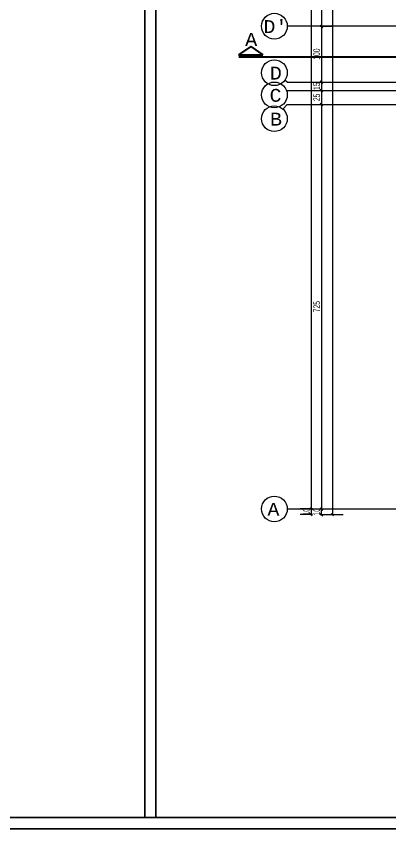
# Model space of a CAD drawing. Header units: inches. Extents: x -7543 to -822, y 102837 to 190349.
# Drawn here: x -836.1191 to -835.9852, y 102836.6651 to 102836.9563 of the extents above; entities that cross this region are included whole.
import ezdxf

# ---------------------------------------------------------------- set-up
doc = ezdxf.new("R2010")
doc.units = ezdxf.units.IN
doc.header["$MEASUREMENT"] = 0
doc.linetypes.add('DASHDOTX2', pattern=[2, 1, -0.5, 0, -0.5])
doc.linetypes.add('DASHED', pattern=[19.05, 12.7, -6.35])
for name, color, linetype, lineweight in [('AKS', 1, 'Continuous', 25), ('ICOL', 55, 'Continuous', 25), ('KESİT', 7, 'Continuous', 40)]:
    doc.layers.add(name, color=color, linetype=linetype, lineweight=lineweight)
doc.layers.add('DUVAR', color=7, linetype='Continuous', lineweight=35, true_color=0xfc4642)
doc.styles.add('ISIM', font='monos.ttf', dxfattribs={"width": 1.1, "height": 200})
doc.styles.add('OLCU', font='tromand.shx', dxfattribs={"width": 0.6, "height": 12})

# ---------------------------------------------------------------- blocks, each defined once
blk = doc.blocks.new('D')
at = {"layer": 'ICOL'}
for p, q in [((2.8, 2.8), (-2.8, -2.8)), ((0, 3), (0, -25))]:
    blk.add_line(p, q, dxfattribs=at)
blk = doc.blocks.new('E')
at = {"layer": 'ICOL'}
for p, q in [((0, -3), (0, 25)), ((-2.8, -2.8), (2.8, 2.8))]:
    blk.add_line(p, q, dxfattribs=at)

msp = doc.modelspace()

# ---------------------------------------------------------------- linework, layer by layer
at = {"layer": 'AKS', "linetype": 'DASHDOTX2', "ltscale": 10}
for p, q in [((-835.59389, 102836.95268), (-836.0219, 102836.95268)), ((-836.0219, 102836.93268), (-835.59389, 102836.93268)), ((-836.02219, 102836.92968), (-835.68054, 102836.92968)), ((-836.0219, 102836.92468), (-835.59389, 102836.92468)), ((-836.0219, 102836.77968), (-835.59639, 102836.77968))]:
    msp.add_line(p, q, dxfattribs=at)
at = {"layer": 'AKS'}
for p, q in [((-836.0219, 102836.93268), (-836.02278, 102836.93332)), ((-836.0219, 102836.92468), (-836.02344, 102836.92297))]:
    msp.add_line(p, q, dxfattribs=at)
at = {"layer": 'AKS', "color": 0}
for centre in [(-836.02652, 102836.95268), (-836.02652, 102836.93602), (-836.02652, 102836.92806), (-836.02652, 102836.91954), (-836.02652, 102836.77968)]:
    msp.add_circle(centre, 0.00462, dxfattribs=at)
at = {"layer": 'DUVAR'}
for p, q in [((-836.07297, 102837.43946), (-836.07297, 102836.66908)), ((-836.06897, 102837.43546), (-836.06897, 102836.66908)), ((-837.60107, 102836.66908), (-821.99356, 102836.66908)), ((-837.60507, 102836.66508), (-821.98956, 102836.66508))]:
    msp.add_line(p, q, dxfattribs=at)
at = {"layer": 'ICOL'}
for p, q in [((-836.00574, 102837.18753), (-836.00574, 102836.77784)), ((-836.01338, 102837.18553), (-836.01338, 102836.77984)), ((-836.00963, 102836.97253), (-836.00963, 102836.95284)), ((-836.00963, 102836.95253), (-836.00963, 102836.93284)), ((-836.00963, 102836.93253), (-836.00963, 102836.92984)), ((-836.00963, 102836.92953), (-836.00963, 102836.92484)), ((-836.00963, 102836.92453), (-836.00963, 102836.77984)), ((-836.01338, 102836.77984), (-836.01338, 102836.78)), ((-836.01338, 102836.77968), (-836.01338, 102836.77768)), ((-836.00963, 102836.77984), (-836.00963, 102836.78)), ((-836.00963, 102836.77768), (-836.00963, 102836.77968)), ((-836.01338, 102836.77753), (-836.01338, 102836.77737)), ((-836.00963, 102836.77753), (-836.00963, 102836.77737))]:
    msp.add_line(p, q, dxfattribs=at)
at = {"layer": 'KESİT'}
for p, q in [((-836.03501, 102836.94536), (-836.03935, 102836.94248)), ((-836.03501, 102836.94536), (-836.03066, 102836.94248)), ((-836.03935, 102836.94248), (-836.03066, 102836.94248))]:
    msp.add_line(p, q, dxfattribs=at)
at = {"layer": 'KESİT', "linetype": 'DASHED'}
msp.add_line((-836.03929, 102836.94168), (-835.81242, 102836.94168), dxfattribs=at)

# ---------------------------------------------------------------- block references
at = {"layer": 'ICOL', "xscale": 0.000155999994603917, "yscale": 0.000155999994603917, "zscale": 0.000155999994603917}
for name, p, rotation in [('D', (-836.00963, 102836.95268), 90), ('E', (-836.00963, 102836.95268), 270), ('D', (-836.00963, 102836.93268), 90), ('E', (-836.00963, 102836.93268), 270), ('D', (-836.00963, 102836.92968), 90), ('E', (-836.00963, 102836.92968), 270), ('D', (-836.00963, 102836.92468), 90), ('E', (-836.00963, 102836.92468), 270), ('D', (-836.01338, 102836.77968), 270), ('E', (-836.01338, 102836.77968), 270), ('E', (-836.00963, 102836.77968), 270), ('E', (-836.00963, 102836.77968), 270), ('E', (-836.01338, 102836.77768), 90), ('D', (-836.00963, 102836.77768), 90), ('E', (-836.00574, 102836.77768), 270)]:
    msp.add_blockref(name, p, dxfattribs=dict(at, rotation=rotation))

# ---------------------------------------------------------------- texts
at = {"layer": 'AKS', "style": 'ISIM', "width": 1.1}
for s, p in [("D'", (-836.03045, 102836.95024)), ('A', (-836.03699, 102836.94563)), ('D', (-836.02815, 102836.93357)), ('C', (-836.02827, 102836.92561)), ('B', (-836.02809, 102836.91708)), ('A', (-836.02902, 102836.77723))]:
    msp.add_text(s, height=0.00462, dxfattribs=at).set_placement(p)
at = {"layer": 'ICOL', "char_height": 0.0024, "attachment_point": 5, "rotation": 90, "style": 'OLCU'}
for s, insert in [('\\A1;100', (-836.01136, 102836.94268)), ('\\A1;15', (-836.01136, 102836.93118)), ('\\A1;25', (-836.01136, 102836.92718)), ('\\A1;725', (-836.01136, 102836.85218)), ('\\A1;10', (-836.0151, 102836.77868)), ('\\A1;10', (-836.01136, 102836.77868))]:
    msp.add_mtext(s, dxfattribs=dict(at, insert=insert))

doc.saveas('drawing.dxf')
